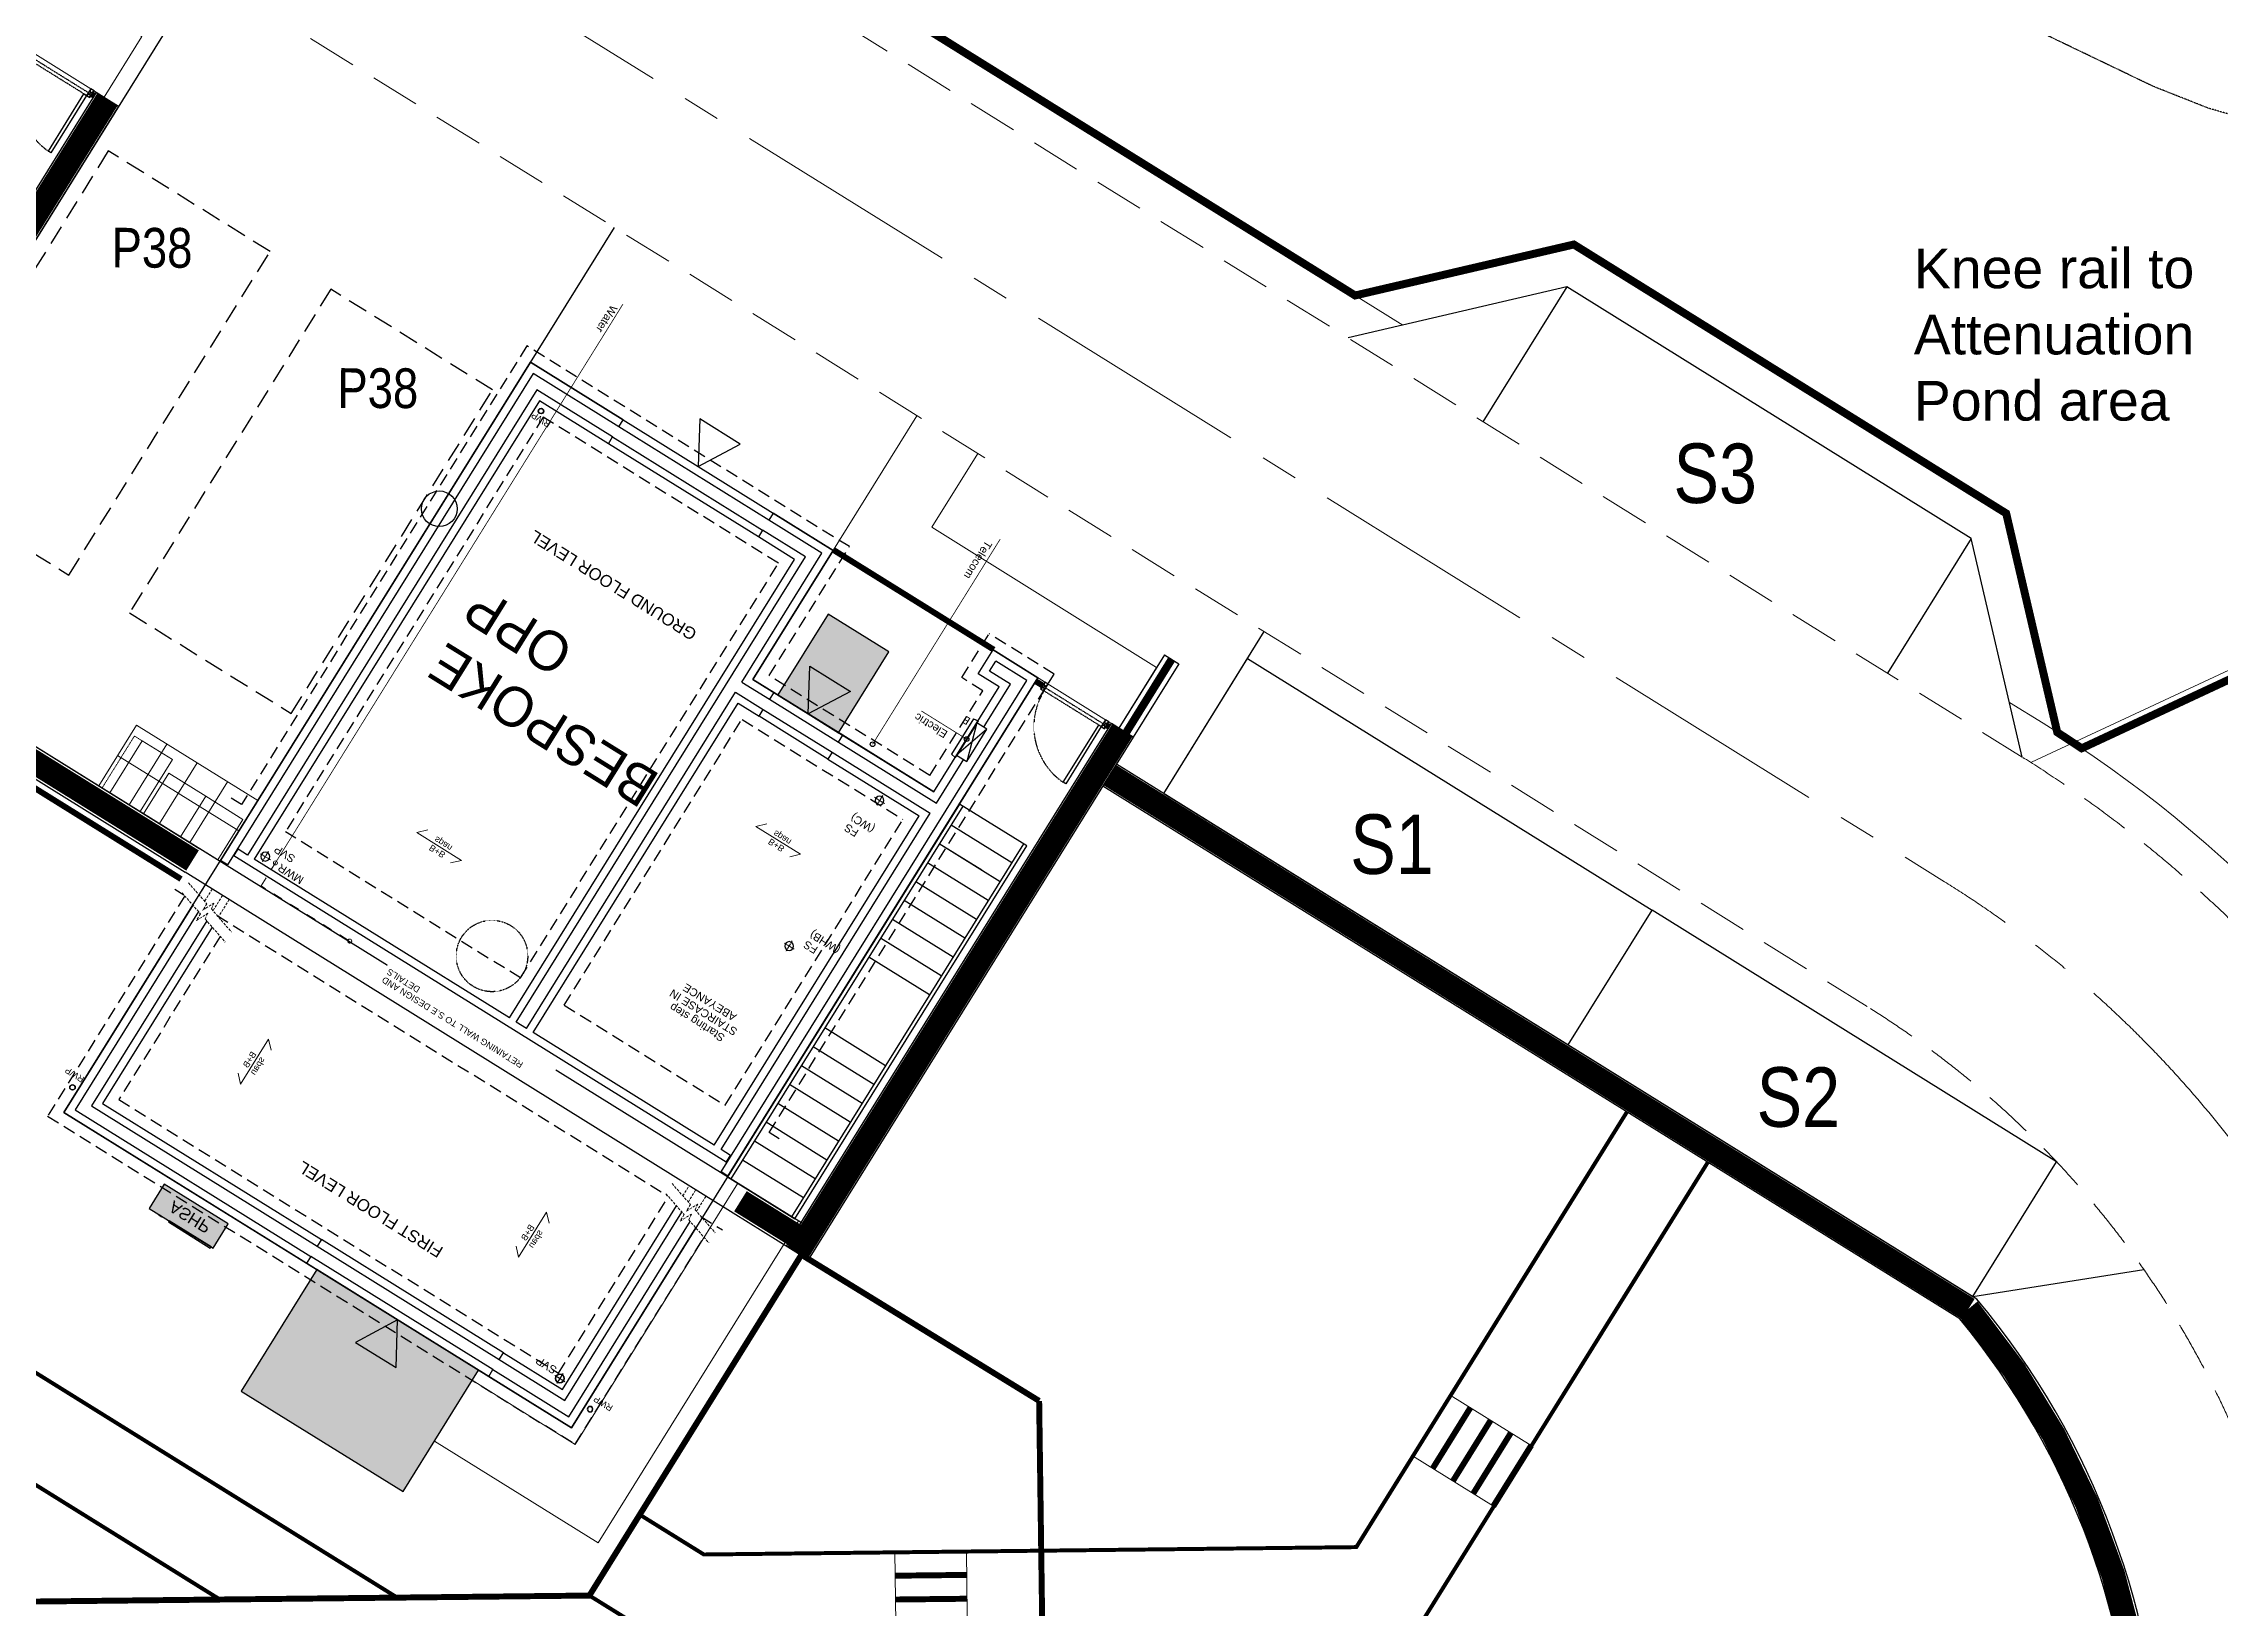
# Model space of a CAD drawing. Extents: x 287880777 to 288144713, y 62793326 to 63089570.
# Drawn here: x 288025997 to 288053418, y 63026159 to 63045871 of the extents above; entities that cross this region are included whole.
import ezdxf

# ---------------------------------------------------------------- set-up
doc = ezdxf.new("R2010")
doc.units = 0
doc.set_wipeout_variables(frame=1)
for name, pattern in [('CENTER', [2, 1.25, -0.25, 0.25, -0.25]), ('Dash', [6.35, 3.175, -3.175]), ('DASHED', [1.4, 0.7, -0.7]), ('DASHED2', [0.375, 0.25, -0.125]), ('HIDDEN', [9.525, 6.35, -3.175]), ('NS - XREF - POND$0$DASHED', [1.4, 0.7, -0.7]), ('XREF - NORTHERN HIGHWAY DESIGN$0$CENTER2', [28.575, 19.05, -3.175, 3.175, -3.175]), ('XREF - NORTHERN HIGHWAY DESIGN$0$DASHED2', [0.375, 0.25, -0.125])]:
    doc.linetypes.add(name, pattern=pattern)
doc.layers.get('0').update_dxf_attribs({"color": 252})
for name, color, linetype in [('EXP - PEN 1', 1, 'Continuous'), ('EXP-KNEE RAIL', 44, 'FENCELINE1'), ('NAR CYCLE STORES', 2, 'DASHED'), ('NAR DETAIL', 2, 'Continuous'), ('NAR EXTERNAL STEPS', 10, 'Continuous'), ('NAR EXTERNAL WALLS', 2, 'Continuous'), ('NAR PARKING', 7, 'DASHED2'), ('NAR PATIO', 3, 'Continuous'), ('NAR PRIVATE DRIVE', 6, 'Continuous'), ('NAR PRIVATE PATH HATCH', 8, 'Continuous'), ('NAR ROLLOVERS', 76, 'DASHED'), ('NAR_SUBS_PLANS', 7, 'Continuous'), ('Wain-Drainage Foul', 6, 'Continuous'), ('Wain-Drainage Foul Text', 2, 'Continuous'), ('Wain-Electrics', 3, 'Continuous'), ('Wain-Foundation acessories', 9, 'Continuous'), ('Wain-Foundation Line', 9, 'Continuous'), ('Wain-RWP', 9, 'Continuous'), ('Wain-Services Run (Electric)', 10, 'Continuous'), ('Wain-Services Run (Telecom)', 190, 'Continuous'), ('Wain-Stair 1', 2, 'Continuous'), ('Wain-Stair numbers', 9, 'Continuous'), ('Wain-Wall (External)', 4, 'Continuous'), ('XREF - NORTHERN HIGHWAY DESIGN$0$EXP - PEN 2', 2, 'Continuous')]:
    doc.layers.add(name, color=color, linetype=linetype)
for name, color, linetype, lineweight in [('EXP - STEPS', 240, 'Continuous', 18), ('NAR BIN STORAGE', 2, 'Continuous', 0), ('NAR CBF', 34, 'FENCELINE2', 0), ('NAR M4(2)', 94, 'Continuous', 30), ('NAR PATHS', 3, 'Continuous', 0), ('Wain-Text', 2, 'Continuous', 25), ('XREF - NORTHERN HIGHWAY DESIGN$0$EXP - HIGHWAY CENTRELINE', 3, 'XREF - NORTHERN HIGHWAY DESIGN$0$CENTER2', 18), ('XREF - NORTHERN HIGHWAY DESIGN$0$EXP - PRIVATE CHANNEL', 3, 'XREF - NORTHERN HIGHWAY DESIGN$0$DASHED2', 9), ('XREF - NORTHERN HIGHWAY DESIGN$0$EXP - PRIVATE FOOTWAY', 3, 'Continuous', 9)]:
    doc.layers.add(name, color=color, linetype=linetype, lineweight=lineweight)
for name, color, linetype, true_color in [('NAR DOOR OPENINGS', 140, 'Continuous', 0x00bfff), ('NAR EV CHARGING POINT', 3, 'Continuous', 0x00ff00), ('NAR HOUSE TYPE NAMES', 1, 'Continuous', 0xff0000), ('NS - XREF - POND$0$EXP_-_EW_-_BANKS_&_CUTTINGS', 251, 'Continuous', 0x656565), ('Wain-Services Run (Water', 145, 'Continuous', 0x3481b8)]:
    doc.layers.add(name, color=color, linetype=linetype, true_color=true_color)
for name, color, linetype, lineweight, true_color in [('NAR Retaining Wall', 222, 'Continuous', 13, 0xcc0099), ('Wain-Mains Water Riser', 152, 'Continuous', 25, 0x2776bb), ('Wain-Mains Water Riser Text', 152, 'Continuous', 25, 0x2776bb)]:
    doc.layers.add(name, color=color, linetype=linetype, lineweight=lineweight, true_color=true_color)
doc.styles.add('DD Arial Narrow', font='ARIALN.TTF', dxfattribs={"height": 100})
doc.styles.get("Standard").update_dxf_attribs({"font": 'arial.ttf'})
doc.styles.add('XREF - ARCHITECT LAYOUT$0$DD Arial Narrow', font='ARIALN.TTF', dxfattribs={"height": 100})
doc.styles.add('XREF - NORTHERN HIGHWAY DESIGN$0$DD Arial Narrow', font='ARIALN.TTF', dxfattribs={"height": 100})
doc.linetypes.add('FENCELINE1', pattern='A,6.35,-2.54,[133,ltypeshp.shx,S=2.54,R=0,X=-2.54,Y=0],-2.54,25.4', length=36.83)
doc.linetypes.add('FENCELINE2', pattern='A,0.25,-0.1,[132,ltypeshp.shx,S=0.1,R=0,X=-0.1,Y=0],-0.1,1', length=1.45)

# ---------------------------------------------------------------- blocks, each defined once
blk = doc.blocks.new('Drainage Pipe')
at = {"linetype": 'CENTER', "lineweight": 13, "ltscale": 20}
for p, q in [((-41756, 78762), (-41756, 78612)), ((-41681, 78687), (-41831, 78687))]:
    blk.add_line(p, q, dxfattribs=at)
blk.add_circle((-41756, 78687), 55)
blk = doc.blocks.new('RWP')
for radius in [35, 31.5]:
    blk.add_circle((35, 35), radius)
blk = doc.blocks.new('Span symbol - Beam & block')
at = {"linetype": 'Continuous', "lineweight": 13}
for p, q in [((-5442, 71890), (-5342, 71790)), ((-5342, 71790), (-6007, 71790)), ((-6007, 71790), (-5906, 71689))]:
    blk.add_line(p, q, dxfattribs=at)
at = {"insert": (-5770, 71896), "char_height": 80, "attachment_point": 1, "line_spacing_factor": 0.9}
blk.add_mtext('B+B\\Pspan', dxfattribs=at)
blk = doc.blocks.new('ASHP')
at = {"transparency": 33554457}
h = blk.add_hatch(color=256, dxfattribs=at)
h.dxf.hatch_style = 1
h.paths.add_polyline_path([(548853, -2506), (548853, -2866), (547903, -2866), (547903, -2506)])
at = {"flags": 128}
blk.add_lwpolyline([(548853, -2506), (548853, -2866), (547903, -2866), (547903, -2506)], close=True, dxfattribs=at)
for points in [[(548098, -2496), (548058, -2496), (548058, -2506), (548098, -2506)], [(548199, -2488), (548821, -2488), (548821, -2506), (548199, -2506)]]:
    blk.add_lwpolyline(points, close=True)
at = {"layer": 'Wain-Electrics', "lineweight": 0, "insert": (548112, -2609), "char_height": 150, "width": 2397.38, "attachment_point": 1, "line_spacing_factor": 0.9}
blk.add_mtext('\\A1;ASHP ', dxfattribs=at)
at = {"layer": 'Wain-Text', "lineweight": 0, "insert": (548112, -2609), "char_height": 150, "width": 2397.38, "attachment_point": 1, "line_spacing_factor": 0.9}
blk.add_mtext('\\A1;ASHP ', dxfattribs=at)
blk = doc.blocks.new('A$Cee92f38c')
at = {"layer": 'NAR M4(2)', "ltscale": 10, "transparency": 33554585}
h = blk.add_hatch(color=256, dxfattribs=at)
h.dxf.hatch_style = 1
h.paths.add_polyline_path([(0, 1.2), (0.9, 1.2), (0.9, 0), (0, 0)])
at = {"layer": 'NAR M4(2)', "ltscale": 0.25}
blk.add_lwpolyline([(0, 1.2), (0, 0), (0.9, 0), (0.9, 1.2)], close=True, dxfattribs=at)
blk = doc.blocks.new('A$C3d9247a0')
at = {"layer": 'NAR DOOR OPENINGS', "transparency": 33554610}
h = blk.add_hatch(color=256, dxfattribs=at)
h.dxf.hatch_style = 1
h.paths.add_polyline_path([(450, 1200), (150, 680), (750, 680)])
at = {"layer": 'NAR DOOR OPENINGS'}
blk.add_lwpolyline([(450, 1200), (150, 680), (750, 680)], close=True, dxfattribs=at)
at = {"layer": 'NAR M4(2)', "ltscale": 10, "transparency": 33554585, "xscale": -1000, "yscale": 1000, "zscale": 1000}
blk.add_blockref('A$Cee92f38c', (900, 0), dxfattribs=at)
blk = doc.blocks.new('A$C324e72f9')
at = {"layer": 'NAR DOOR OPENINGS', "transparency": 33554610}
h = blk.add_hatch(color=256, dxfattribs=at)
h.dxf.hatch_style = 1
h.paths.add_polyline_path([(1200, 0), (900, 520), (1500, 520)])
at = {"layer": 'NAR PRIVATE PATH HATCH', "transparency": 33554597}
h = blk.add_hatch(color=256, dxfattribs=at)
h.dxf.hatch_style = 1
h.paths.add_polyline_path([(2400, 0), (0, 0), (0, 1800), (2400, 1800)])
at = {"layer": 'NAR DOOR OPENINGS'}
blk.add_lwpolyline([(1200, 0), (900, 520), (1500, 520)], close=True, dxfattribs=at)
at = {"layer": 'NAR PATIO'}
blk.add_lwpolyline([(2400, 0), (0, 0), (0, 1800), (2400, 1800)], close=True, dxfattribs=at)
blk = doc.blocks.new('XREF - NORTHERN HIGHWAY DESIGN')
at = {"layer": 'XREF - NORTHERN HIGHWAY DESIGN$0$EXP - HIGHWAY CENTRELINE', "ltscale": 0.15}
blk.add_lwpolyline([(571.811, 331.662), (573.722, 323.424, 0.199199), (578.963, 316.101), (604.937, 299.947, -0.255905), (611.425, 288.44), (611.447, 286.602)], format="xyb", dxfattribs=at)
at = {"layer": 'XREF - NORTHERN HIGHWAY DESIGN$0$EXP - PEN 2'}
for points in [[(600.178, 307.44), (597.424, 306.798)], [(600.178, 307.44), (599.122, 305.742)], [(605.273, 304.272), (600.178, 307.44)], [(605.273, 304.272), (604.217, 302.573)], [(605.915, 301.517), (605.273, 304.272)], [(595.101, 301.06), (596.368, 303.098)], [(596.157, 302.758), (601.252, 299.589)], [(595.101, 301.06), (600.196, 297.891)], [(600.196, 297.891), (601.252, 299.589)], [(606.347, 296.421), (601.252, 299.589)], [(600.196, 297.891), (605.291, 294.722)], [(605.291, 294.722), (606.347, 296.421)], [(605.291, 294.722), (607.448, 295.062)]]:
    blk.add_lwpolyline(points, dxfattribs=at)
at = {"layer": 'XREF - NORTHERN HIGHWAY DESIGN$0$EXP - PEN 2', "linetype": 'XREF - NORTHERN HIGHWAY DESIGN$0$DASHED2', "ltscale": 1000}
blk.add_lwpolyline([(595.101, 301.06), (596.157, 302.758)], dxfattribs=at)
at = {"layer": 'XREF - NORTHERN HIGHWAY DESIGN$0$EXP - PRIVATE CHANNEL', "ltscale": 2.5}
for points in [[(580.249, 331.306, 0.429517), (575.752, 323.019, 0.176876), (579.94, 317.672), (605.914, 301.518, -0.255905), (613.274, 288.463), (613.297, 286.625)], [(561.221, 326.325), (564.544, 326.993, -0.385198), (572.038, 322.532, 0.189889), (577.986, 314.53), (603.96, 298.376, -0.255905), (609.575, 288.417), (609.597, 286.58)]]:
    blk.add_lwpolyline(points, format="xyb", dxfattribs=at)
at = {"layer": 'XREF - NORTHERN HIGHWAY DESIGN$0$EXP - PRIVATE FOOTWAY'}
for points in [[(598.112, 306.959), (580.204, 318.096, -0.176876), (576.228, 323.174, -0.428976), (580.37, 330.821), (580.855, 330.942), (579.577, 336.085)], [(613.797, 286.631), (613.774, 288.469, 0.255905), (606.178, 301.943), (605.755, 302.206)]]:
    blk.add_lwpolyline(points, format="xyb", dxfattribs=at)
at = {"layer": 'XREF - NORTHERN HIGHWAY DESIGN$0$EXP - PEN 2', "char_height": 0.75, "attachment_point": 3, "rotation": 359.7932, "style": 'XREF - NORTHERN HIGHWAY DESIGN$0$DD Arial Narrow'}
for s, insert in [('S3', (602.575, 305.465)), ('S1', (598.503, 300.793)), ('S2', (603.622, 297.608))]:
    blk.add_mtext_dynamic_manual_height_columns(s, width=1.06624, gutter_width=0.5, heights=[0], dxfattribs=dict(at, insert=insert))

msp = doc.modelspace()

# ---------------------------------------------------------------- linework, layer by layer
at = {"layer": 'EXP - STEPS'}
for p, q in [((288044735, 63028212), (288043716, 63028846)), ((288044259, 63027448), (288043240, 63028082)), ((288036735, 63025672), (288036722, 63026872)), ((288037635, 63025682), (288037622, 63026882))]:
    msp.add_line(p, q, dxfattribs=at)
msp.add_lwpolyline([(288051039, 63036818), (288063703, 63042722)], dxfattribs=at)
at = {"layer": 'EXP - STEPS', "const_width": 75}
for points in [[(288037967, 63038236), (288035940, 63039497)], [(288043495, 63027923), (288043970, 63028688)], [(288043750, 63027765), (288044225, 63028529)], [(288044005, 63027606), (288044480, 63028371)], [(288044259, 63027448), (288044735, 63028212)], [(288036725, 63026572), (288037625, 63026582)], [(288036729, 63026272), (288037628, 63026282)]]:
    msp.add_lwpolyline(points, dxfattribs=at)
at = {"layer": 'NAR BIN STORAGE', "linetype": 'Dash', "ltscale": 0.025}
msp.add_lwpolyline([(288027239, 63037088), (288027142, 63037149), (288026735, 63036495), (288026833, 63036435)], dxfattribs=at)
at = {"layer": 'NAR BIN STORAGE'}
for points in [[(288026833, 63036435), (288027239, 63037088), (288027621, 63036851), (288027215, 63036197)], [(288027257, 63036170), (288027574, 63036680), (288028041, 63036390), (288027724, 63035880)], [(288027724, 63035880), (288028041, 63036390), (288028508, 63036099), (288028191, 63035590)]]:
    msp.add_lwpolyline(points, close=True, dxfattribs=at)
at = {"layer": 'NAR CBF', "ltscale": 1200, "transparency": 33554687, "const_width": 75}
for points in [[(288026639, 63045212), (288026607, 63045232)], [(288016762, 63028507), (288022880, 63038363), (288027729, 63035347)], [(288038583, 63037784), (288038495, 63037838)], [(288039421, 63037263), (288039389, 63037283)], [(288035539, 63030608), (288033507, 63027341)], [(288038538, 63028774), (288038611, 63023452)]]:
    msp.add_lwpolyline(points, dxfattribs=at)
at = {"layer": 'NAR CBF', "linetype": 'DASHED', "ltscale": 500, "transparency": 33554687, "const_width": 75}
for points in [[(288038538, 63028774), (288035543, 63030615), (288035539, 63030608)], [(288033507, 63027341), (288032873, 63026322), (288028220, 63026272)], [(288028220, 63026272), (288022977, 63026215)]]:
    msp.add_lwpolyline(points, dxfattribs=at)
at = {"layer": 'NAR DETAIL', "linetype": 'DASHED', "ltscale": 0.005, "flags": 128}
for points in [[(288026539, 63045217), (288025817, 63045666), (288025840, 63045703), (288026562, 63045254)], [(288039321, 63037267), (288038599, 63037716), (288038622, 63037754), (288039344, 63037305)]]:
    msp.add_lwpolyline(points, close=True, dxfattribs=at)
at = {"layer": 'NAR DETAIL', "flags": 128}
for points in [[(288026539, 63045217), (288026090, 63044495), (288026058, 63044515), (288026506, 63045237)], [(288026592, 63045302), (288026539, 63045217), (288026581, 63045190), (288026634, 63045275)], [(288038610, 63037828), (288038557, 63037743), (288038599, 63037716), (288038652, 63037801)], [(288039321, 63037267), (288038872, 63036546), (288038840, 63036566), (288039289, 63037287)], [(288039374, 63037352), (288039321, 63037267), (288039363, 63037241), (288039416, 63037326)]]:
    msp.add_lwpolyline(points, close=True, dxfattribs=at)
for points in [[(288026539, 63045217), (288026634, 63045275)], [(288026581, 63045190), (288026592, 63045302)], [(288038557, 63037743), (288038652, 63037801)], [(288038599, 63037716), (288038610, 63037828)], [(288039321, 63037267), (288039416, 63037326)], [(288039363, 63037241), (288039374, 63037352)]]:
    msp.add_lwpolyline(points, dxfattribs=at)
at = {"layer": 'NAR DETAIL', "linetype": 'DASHED', "ltscale": 0.2}
for centre in [(288026539, 63045217), (288039321, 63037267)]:
    msp.add_arc(centre, 850, 148.1223, 235.7024, dxfattribs=at)
at = {"layer": 'NAR DOOR OPENINGS'}
msp.add_lwpolyline([(288034243, 63040543), (288034772, 63040826), (288034263, 63041143)], close=True, dxfattribs=at)
at = {"layer": 'NAR EV CHARGING POINT'}
msp.add_circle((288030982, 63040011), 225, dxfattribs=at)
at = {"layer": 'NAR EXTERNAL STEPS'}
for points in [[(288037534, 63036292), (288034613, 63031596), (288035462, 63031068), (288038383, 63035764)], [(288037576, 63036265), (288034656, 63031569)], [(288038383, 63035764), (288037534, 63036292)], [(288038192, 63035552), (288037428, 63036028)], [(288038340, 63035790), (288035420, 63031094)], [(288037814, 63035458), (288037280, 63035790)], [(288038045, 63035314), (288037280, 63035790)], [(288037749, 63034839), (288036985, 63035314)], [(288037897, 63035077), (288037132, 63035552)], [(288037601, 63034601), (288036837, 63035076)], [(288037453, 63034363), (288036689, 63034839)], [(288037305, 63034126), (288036541, 63034601)], [(288037157, 63033888), (288036393, 63034363)], [(288036603, 63032996), (288035839, 63033471)], [(288036455, 63032758), (288035691, 63033234)], [(288036307, 63032521), (288035543, 63032996)], [(288036159, 63032283), (288035395, 63032758)], [(288035863, 63031807), (288035099, 63032283)], [(288036011, 63032045), (288035247, 63032520)], [(288035716, 63031570), (288034951, 63032045)], [(288035568, 63031332), (288034803, 63031807)]]:
    msp.add_lwpolyline(points, dxfattribs=at)
at = {"layer": 'NAR EXTERNAL WALLS'}
for points in [[(288022757, 63038969), (288026666, 63045255), (288026942, 63045084), (288023033, 63038798)], [(288022086, 63039387), (288027966, 63035729)], [(288021901, 63039089), (288027781, 63035432)], [(288040116, 63038172), (288039541, 63037248)], [(288040299, 63038058), (288039724, 63037134)], [(288040116, 63038172), (288040299, 63038058)], [(288039724, 63037134), (288039448, 63037306)], [(288035632, 63030962), (288034868, 63031437)], [(288035630, 63030552), (288034683, 63031140)]]:
    msp.add_lwpolyline(points, dxfattribs=at)
for points in [[(288050402, 63022120), (288052701, 63022148), (288052681, 63023759, 0.172842), (288050350, 63030055), (288039513, 63036795)], [(288050398, 63022445), (288052372, 63022469), (288052356, 63023755, 0.171469), (288050134, 63029807), (288039341, 63036519)]]:
    msp.add_lwpolyline(points, format="xyb", dxfattribs=at)
at = {"layer": 'NAR PARKING', "ltscale": 1000}
for points in [[(288026316, 63039176), (288028851, 63043252), (288026813, 63044519), (288024278, 63040443)], [(288029118, 63037433), (288031653, 63041509), (288029615, 63042776), (288027080, 63038700)]]:
    msp.add_lwpolyline(points, close=True, dxfattribs=at)
at = {"layer": 'NAR PATHS'}
for points in [[(288024981, 63048658), (288024403, 63047728), (288027234, 63045960), (288026759, 63045197), (288025176, 63046182), (288024988, 63045881), (288025251, 63045717), (288024429, 63044395), (288022151, 63045811), (288024217, 63049134)], [(288027550, 63037048), (288027075, 63036284)], [(288026930, 63036904), (288028459, 63035953)], [(288027932, 63036811), (288027457, 63036046)], [(288028314, 63036573), (288027839, 63035809)]]:
    msp.add_lwpolyline(points, dxfattribs=at)
msp.add_lwpolyline([(288026692, 63036522), (288027168, 63037286), (288028696, 63036335), (288028221, 63035571)], close=True, dxfattribs=at)
at = {"layer": 'NAR Retaining Wall', "linetype": 'Continuous', "ltscale": 250, "const_width": 300}
msp.add_lwpolyline([(288022895, 63038884), (288026804, 63045170)], dxfattribs=at)
at = {"layer": 'NAR Retaining Wall', "linetype": 'DASHED', "ltscale": 250}
for points, const_width in [([(288021993, 63039238), (288027874, 63035581)], 300), ([(288040207, 63038115), (288039633, 63037191)], 100), ([(288035540, 63030813), (288034775, 63031289)], 300)]:
    msp.add_lwpolyline(points, dxfattribs=dict(at, const_width=const_width))
at = {"layer": 'NAR Retaining Wall', "linetype": 'DASHED', "ltscale": 250, "const_width": 300}
msp.add_lwpolyline([(288050400, 63022283), (288052536, 63022309), (288052519, 63023757, 0.172164), (288050242, 63029931), (288039427, 63036657)], format="xyb", dxfattribs=at)
at = {"layer": 'NAR ROLLOVERS', "ltscale": 500, "const_width": 50}
for points in [[(287996331, 63054682), (287999153, 63055243), (288001620, 63042815), (288028220, 63026272)], [(288045942, 63032414), (288042533, 63026932), (288034315, 63026839), (288033507, 63027341)], [(288046961, 63031780), (288043204, 63025740), (288033979, 63025635), (288032873, 63026322)]]:
    msp.add_lwpolyline(points, dxfattribs=at)
at = {"layer": 'NS - XREF - POND$0$EXP_-_EW_-_BANKS_&_CUTTINGS', "linetype": 'NS - XREF - POND$0$DASHED', "flags": 128}
msp.add_lwpolyline([(288042565, 63079518), (288042565, 63079518), (288043564, 63079491), (288044564, 63079463), (288045564, 63079284), (288046563, 63078946), (288047562, 63078608), (288048298, 63078360), (288048738, 63078211), (288049172, 63078064), (288049599, 63077920), (288050021, 63077777), (288050438, 63077636), (288050851, 63077497), (288051261, 63077358), (288051667, 63077221), (288052071, 63077084), (288052473, 63076949), (288052873, 63076813), (288053273, 63076678), (288053672, 63076543), (288054071, 63076409), (288054471, 63076273), (288054871, 63076138), (288055274, 63076002), (288055678, 63075865), (288056085, 63075728), (288056496, 63075589), (288056910, 63075449), (288057328, 63075308), (288057752, 63075165), (288058181, 63075020), (288058616, 63074872), (288059058, 63074723), (288059508, 63074571), (288059966, 63074416), (288060434, 63074258), (288060912, 63074097), (288061333, 63073863), (288061596, 63073469), (288061666, 63073370), (288061840, 63073063), (288062062, 63072644), (288062270, 63072221), (288062466, 63071795), (288062568, 63071560), (288062970, 63070610), (288063373, 63069660), (288063775, 63068710), (288064178, 63067760), (288064581, 63066810), (288064607, 63066749), (288065007, 63065879), (288065168, 63065529), (288065243, 63065357), (288065341, 63065066), (288065482, 63064592), (288065605, 63064119), (288065711, 63063647), (288065801, 63063177), (288065851, 63062855), (288065889, 63062716), (288065993, 63062272), (288066083, 63061827), (288066157, 63061383), (288066217, 63060940), (288066262, 63060498), (288066292, 63060058), (288066309, 63059621), (288066311, 63059186), (288066300, 63058754), (288066276, 63058325), (288066238, 63057901), (288066188, 63057481), (288066125, 63057065), (288066050, 63056654), (288065980, 63056329), (288065954, 63056249), (288065813, 63055852), (288065662, 63055464), (288065501, 63055084), (288065462, 63054999), (288065416, 63054896), (288065414, 63054885), (288065218, 63054218), (288065056, 63053774), (288065005, 63053577), (288064799, 63052956), (288064555, 63052358), (288064274, 63051785), (288064082, 63051185), (288063909, 63050567), (288063686, 63049956), (288063412, 63049358), (288063089, 63048778), (288062715, 63048221), (288062294, 63047691), (288061826, 63047195), (288061315, 63046735), (288060763, 63046318), (288060173, 63045948), (288059551, 63045629), (288059195, 63045484), (288058908, 63045338), (288058246, 63045073), (288057557, 63044870), (288056849, 63044731), (288056128, 63044658), (288055402, 63044655), (288054677, 63044721), (288053961, 63044855), (288053262, 63045058), (288052587, 63045325), (288052426, 63045401), (288051523, 63045835), (288050620, 63046269), (288049717, 63046703), (288048814, 63047138), (288048550, 63047265), (288047868, 63047465), (288046904, 63047748), (288046165, 63047965), (288045950, 63048058), (288045031, 63048453), (288044112, 63048848), (288043193, 63049243), (288042274, 63049638), (288041356, 63050033), (288040959, 63050204), (288040420, 63050387), (288039472, 63050710), (288038524, 63051033), (288037576, 63051356), (288036627, 63051678), (288036390, 63051759), (288035676, 63051994), (288034724, 63052307), (288033772, 63052620), (288033371, 63052752), (288032877, 63052933), (288032396, 63053147), (288031929, 63053392), (288031480, 63053668), (288031051, 63053974), (288030643, 63054307), (288030259, 63054665), (288029900, 63055048), (288029567, 63055452), (288029263, 63055875), (288028987, 63056316), (288028741, 63056771), (288028525, 63057238), (288028339, 63057715), (288028184, 63058199), (288028059, 63058689), (288027989, 63059049), (288027968, 63059183), (288027920, 63059682), (288027900, 63060177), (288027907, 63060667), (288027941, 63061151), (288027999, 63061626), (288027986, 63062078), (288027834, 63062516), (288027696, 63062964), (288027573, 63063424), (288027466, 63063894), (288027375, 63064375), (288027364, 63064449), (288027305, 63064866), (288027255, 63065366), (288027224, 63065876), (288027216, 63066109), (288027191, 63067151), (288027190, 63067193), (288027135, 63068201), (288027133, 63068230), (288027119, 63069167), (288027179, 63070133), (288027320, 63071125), (288027551, 63072134), (288027930, 63073107), (288028089, 63073432), (288028402, 63074071), (288028971, 63075014), (288029226, 63075362), (288029440, 63075795), (288029605, 63075975), (288030439, 63076735), (288031355, 63077423), (288032329, 63078070), (288033296, 63078938), (288033994, 63079469), (288034414, 63079545), (288035643, 63079662), (288036828, 63079677), (288037828, 63079650), (288038828, 63079622), (288039828, 63079594), (288040828, 63079566), (288041828, 63079539), (288042565, 63079518)], dxfattribs=at)
at = {"layer": 'Wain-Foundation Line', "linetype": 'HIDDEN', "ltscale": 25}
for p, q in [((288032083, 63042062), (288028491, 63036286)), ((288036148, 63039534), (288032083, 63042062)), ((288032291, 63041167), (288029043, 63035943)), ((288035253, 63039325), (288032291, 63041167)), ((288035138, 63037910), (288036148, 63039534)), ((288032004, 63034101), (288035253, 63039325)), ((288037565, 63037884), (288037910, 63038438)), ((288038727, 63037930), (288037910, 63038438)), ((288035136, 63032154), (288038727, 63037930)), ((288037163, 63036650), (288035138, 63037910)), ((288037829, 63037720), (288037565, 63037884)), ((288037163, 63036650), (288037829, 63037720)), ((288034795, 63037358), (288036822, 63036097)), ((288028491, 63036286), (288028362, 63036366)), ((288034584, 63032497), (288036822, 63036097)), ((288027775, 63035136), (288026049, 63032360)), ((288027649, 63035220), (288027765, 63035148)), ((288028022, 63034988), (288028039, 63034978)), ((288028223, 63034625), (288026944, 63032569)), ((288026944, 63032569), (288032485, 63029123)), ((288026049, 63032360), (288032694, 63028228)), ((288035264, 63032074), (288035136, 63032154)), ((288032485, 63029123), (288033868, 63031347)), ((288034277, 63031098), (288034551, 63030928)), ((288032694, 63028228), (288034316, 63030836))]:
    msp.add_line(p, q, dxfattribs=at)
at = {"layer": 'Wain-Mains Water Riser', "lineweight": 0}
msp.add_circle((288028917, 63035550), 25, dxfattribs=at)
at = {"layer": 'Wain-Mains Water Riser Text', "linetype": 'DASHED', "lineweight": 0, "ltscale": 175}
msp.add_lwpolyline([(288029833, 63034579), (288028737, 63035260), (288028917, 63035550)], dxfattribs=at)
at = {"layer": 'Wain-Mains Water Riser Text', "lineweight": 0}
msp.add_circle((288029854, 63034566), 25, dxfattribs=at)
at = {"layer": 'Wain-Mains Water Riser Text', "linetype": 'DASHED', "lineweight": 0, "ltscale": 175}
msp.add_circle((288029854, 63034566), 25, dxfattribs=at)
at = {"layer": 'Wain-Services Run (Electric)', "const_width": 10}
msp.add_lwpolyline([(288037624, 63037110), (288037055, 63037464)], dxfattribs=at)
at = {"layer": 'Wain-Services Run (Telecom)', "const_width": 10}
msp.add_lwpolyline([(288036440, 63037045), (288038048, 63039630)], dxfattribs=at)
at = {"layer": 'Wain-Services Run (Telecom)'}
msp.add_circle((288036440, 63037045), 29, dxfattribs=at)
at = {"layer": 'Wain-Services Run (Water', "const_width": 10}
msp.add_lwpolyline([(288028917, 63035550), (288033294, 63042587)], dxfattribs=at)
at = {"layer": 'Wain-Stair 1', "linetype": 'HIDDEN', "lineweight": 9, "ltscale": 5}
for p, q in [((288028036, 63035274), (288027957, 63035146)), ((288028123, 63035220), (288028027, 63035066)), ((288028251, 63035140), (288028131, 63034948)), ((288028335, 63035088), (288028200, 63034870)), ((288034050, 63031357), (288034129, 63031485)), ((288034119, 63031279), (288034214, 63031432)), ((288034222, 63031161), (288034341, 63031353)), ((288034293, 63031080), (288034428, 63031299))]:
    msp.add_line(p, q, dxfattribs=at)
for points in [[(288027822, 63035300), (288028053, 63035037), (288028001, 63034954), (288028144, 63035044), (288028111, 63034971), (288028364, 63034681)], [(288027743, 63035173), (288027974, 63034909), (288027922, 63034827), (288028065, 63034916), (288028032, 63034844), (288028285, 63034554)], [(288033915, 63031511), (288034146, 63031248), (288034094, 63031165), (288034237, 63031254), (288034204, 63031182), (288034457, 63030892)], [(288033836, 63031384), (288034067, 63031120), (288034015, 63031038), (288034158, 63031127), (288034125, 63031054), (288034378, 63030765)]]:
    msp.add_lwpolyline(points, dxfattribs=at)
at = {"layer": 'Wain-Wall (External)'}
for p, q in [((288032130, 63041857), (288028226, 63035580)), ((288032163, 63041716), (288028313, 63035525)), ((288033299, 63041130), (288032130, 63041857)), ((288033245, 63041043), (288032163, 63041716)), ((288032211, 63041509), (288028567, 63035650)), ((288032243, 63041372), (288028652, 63035597)), ((288033165, 63040916), (288032211, 63041509)), ((288033113, 63040831), (288032243, 63041372)), ((288035943, 63039486), (288035187, 63039956)), ((288035595, 63039405), (288035054, 63039741)), ((288035802, 63039453), (288035133, 63039869)), ((288034792, 63037829), (288035802, 63039453)), ((288034933, 63037862), (288035943, 63039486)), ((288035458, 63039373), (288035001, 63039657)), ((288031866, 63033598), (288035458, 63039373)), ((288031951, 63033545), (288035595, 63039405)), ((288037770, 63037931), (288037958, 63038233)), ((288037911, 63037964), (288037991, 63038092)), ((288038522, 63037882), (288037958, 63038233)), ((288038381, 63037849), (288037991, 63038092)), ((288034531, 63031658), (288038381, 63037849)), ((288034618, 63031604), (288038522, 63037882)), ((288034792, 63037829), (288035142, 63037611)), ((288035196, 63037698), (288034933, 63037862)), ((288037211, 63036445), (288038034, 63037768)), ((288037244, 63036304), (288038175, 63037801)), ((288038034, 63037768), (288037770, 63037931)), ((288038175, 63037801), (288037911, 63037964)), ((288032079, 63033466), (288034713, 63037702)), ((288032164, 63033413), (288034745, 63037564)), ((288034713, 63037702), (288035063, 63037484)), ((288034745, 63037564), (288035010, 63037399)), ((288035931, 63036944), (288037165, 63036177)), ((288036010, 63037071), (288037244, 63036304)), ((288037211, 63036445), (288036065, 63037158)), ((288035878, 63036859), (288037027, 63036145)), ((288034446, 63031994), (288037027, 63036145)), ((288034531, 63031941), (288037165, 63036177)), ((288034868, 63031437), (288027966, 63035729)), ((288028313, 63035525), (288028226, 63035580)), ((288028396, 63035639), (288028449, 63035724)), ((288034597, 63031783), (288028396, 63035639)), ((288028567, 63035650), (288028449, 63035724)), ((288031866, 63033598), (288028652, 63035597)), ((288034683, 63031140), (288027781, 63035432)), ((288027878, 63035019), (288026254, 63032408)), ((288027948, 63034938), (288026395, 63032441)), ((288028052, 63034821), (288026602, 63032489)), ((288028121, 63034742), (288026739, 63032521)), ((288032079, 63033466), (288031951, 63033545)), ((288034446, 63031994), (288032164, 63033413)), ((288026254, 63032408), (288029311, 63030507)), ((288026395, 63032441), (288029365, 63030594)), ((288026602, 63032489), (288029444, 63030721)), ((288026739, 63032521), (288029497, 63030806)), ((288034650, 63031867), (288034531, 63031941)), ((288034597, 63031783), (288034650, 63031867)), ((288034618, 63031604), (288034531, 63031658)), ((288032533, 63028918), (288033971, 63031230)), ((288032565, 63028780), (288034039, 63031151)), ((288032613, 63028574), (288034143, 63031034)), ((288032646, 63028433), (288034213, 63030953)), ((288031737, 63029295), (288032565, 63028780)), ((288031790, 63029380), (288032533, 63028918)), ((288031604, 63029081), (288032646, 63028433)), ((288031658, 63029168), (288032613, 63028574))]:
    msp.add_line(p, q, dxfattribs=at)
for points in [[(288033299, 63041130), (288035187, 63039956), (288035133, 63039869), (288033245, 63041043)], [(288033165, 63040916), (288035054, 63039741), (288035001, 63039657), (288033113, 63040831)], [(288035142, 63037611), (288036010, 63037071), (288036065, 63037158), (288035196, 63037698)], [(288035063, 63037484), (288035931, 63036944), (288035878, 63036859), (288035010, 63037399)], [(288029444, 63030721), (288031737, 63029295), (288031790, 63029380), (288029497, 63030806)], [(288029311, 63030507), (288031604, 63029081), (288031658, 63029168), (288029365, 63030594)]]:
    msp.add_lwpolyline(points, close=True, dxfattribs=at)

# ---------------------------------------------------------------- block references
at = {"layer": 'NAR DETAIL', "xscale": -1, "rotation": 148.122286447873}
msp.add_blockref('ASHP', (287560737, 63318423), dxfattribs=at)
at = {"layer": 'NAR M4(2)', "xscale": -1, "rotation": 148.122286447873}
msp.add_blockref('A$C3d9247a0', (288035882, 63038685), dxfattribs=at)
at = {"layer": 'Wain-Drainage Foul', "lineweight": 0, "xscale": -1}
for p, rotation in [((287959515, 62991570), 328.1222864478731), ((287984023, 63112643), 238.1222864478731), ((287990621, 63111517), 238.1222864478731), ((287987734, 63106069), 238.1222864478731)]:
    msp.add_blockref('Drainage Pipe', p, dxfattribs=dict(at, rotation=rotation))
at = {"layer": 'Wain-Drainage Foul', "lineweight": 0, "rotation": 58.12228644787304}
msp.add_blockref('Drainage Pipe', (288121372, 63022959), dxfattribs=at)
at = {"layer": 'Wain-Foundation acessories', "xscale": -1}
for p, rotation in [((288073712, 63093724), 148.122286447873), ((288077983, 63093801), 148.122286447873), ((288086620, 62990316), 58.12228644787306), ((288090123, 62988137), 58.12228644787306)]:
    msp.add_blockref('Span symbol - Beam & block', p, dxfattribs=dict(at, rotation=rotation))
at = {"layer": 'Wain-RWP'}
for p, rotation in [((288032252, 63041290), 238.1222864478731), ((288026373, 63032675), 58.12228644787304)]:
    msp.add_blockref('RWP', p, dxfattribs=dict(at, rotation=rotation))
at = {"layer": 'Wain-RWP', "xscale": -1, "rotation": 238.1222864478731}
msp.add_blockref('RWP', (288032833, 63028658), dxfattribs=at)

# ---------------------------------------------------------------- texts
at = {"layer": 'EXP-KNEE RAIL', "ltscale": 25, "insert": (288049555, 63043289), "char_height": 500, "attachment_point": 1}
msp.add_mtext_dynamic_manual_height_columns('Knee rail to Attenuation Pond area', width=3704.97, gutter_width=1, heights=[0], dxfattribs=at)
at = {"layer": 'NAR HOUSE TYPE NAMES', "insert": (288030803, 63037916, 0), "char_height": 500, "attachment_point": 3, "rotation": 148.1223, "style": 'DD Arial Narrow'}
msp.add_mtext_dynamic_manual_height_columns('{\\fGill Sans MT|b0|i0|c0|p34;BESPOKE \\POPP}', width=2588.93, gutter_width=12.5, heights=[0], dxfattribs=at)
at = {"layer": 'NAR PARKING', "char_height": 500, "attachment_point": 3, "rotation": 359.7932, "style": 'XREF - ARCHITECT LAYOUT$0$DD Arial Narrow'}
for insert in [(288027874, 63043547), (288030718, 63041779)]:
    msp.add_mtext_dynamic_manual_height_columns('P38', width=1066.24, gutter_width=500, heights=[0], dxfattribs=dict(at, insert=insert))
at = {"layer": 'Wain-Drainage Foul Text', "char_height": 100, "attachment_point": 3, "rotation": 148.1223, "line_spacing_factor": 0.9}
for s, insert in [('\\A1;FS\\P(WC)', (288036070, 63035966)), ('\\A1;{\\fArial|b0|i0|c0|p34;SVP}', (288028888, 63035693)), ('\\A1;FS\\P(WHB)', (288035556, 63034493)), ('\\A1;{\\fArial|b0|i0|c0|p34;SVP}', (288032184, 63029253))]:
    msp.add_mtext(s, dxfattribs=dict(at, insert=insert))
at = {"layer": 'Wain-Mains Water Riser Text', "lineweight": 0, "insert": (288029089, 63035365, 0), "char_height": 100, "attachment_point": 1, "rotation": 148.1223, "line_spacing_factor": 0.9}
msp.add_mtext('\\pi-168.48568;MWR', dxfattribs=at)
at = {"layer": 'Wain-RWP', "char_height": 80, "attachment_point": 9, "rotation": 148.1223, "line_spacing_factor": 0.9}
for insert in [(288032173, 63041234, 0), (288026298, 63032985), (288032956, 63028844)]:
    msp.add_mtext('RWP', dxfattribs=dict(at, insert=insert))
at = {"layer": 'Wain-Services Run (Electric)'}
msp.add_text('Electric ', height=100, rotation=148.1223, dxfattribs=at).set_placement((288037395, 63037201, 0))
at = {"layer": 'Wain-Services Run (Telecom)'}
msp.add_text('Telecom', height=100, rotation=238.1223, dxfattribs=at).set_placement((288037867, 63039621, 0))
at = {"layer": 'Wain-Services Run (Water'}
msp.add_text('Water', height=100, rotation=238.1223, dxfattribs=at).set_placement((288033146, 63042587, 0))
at = {"layer": 'Wain-Stair numbers', "insert": (288034203, 63033497), "char_height": 100, "width": 1584.27, "attachment_point": 2, "rotation": 148.1223, "line_spacing_factor": 0.9}
msp.add_mtext('Starting step \\PSTAIRCASE IN ABEYANCE', dxfattribs=at)
at = {"layer": 'Wain-Wall (External)', "insert": (288037695, 63037240), "char_height": 100, "width": 133.81, "attachment_point": 1, "rotation": 148.1223, "line_spacing_factor": 0.9}
msp.add_mtext('\\A1;\\pi78.42052,t378.42052;{\\fCalibri|b0|i0|c0|p34;E}', dxfattribs=at)

# ---------------------------------------------------------------- next in the draw order: texts
at = {"layer": 'Wain-Wall (External)', "char_height": 150, "width": 2743.79, "attachment_point": 3, "rotation": 148.1223, "line_spacing_factor": 0.9, "bg_fill": 2}
for s, insert in [('GROUND FLOOR LEVEL', (288032105, 63039623)), ('FIRST FLOOR LEVEL', (288029185, 63031675))]:
    msp.add_mtext(s, dxfattribs=dict(at, insert=insert))
at = {"layer": 'Wain-Wall (External)', "insert": (288030248, 63034054), "char_height": 80, "width": 2415.88, "attachment_point": 3, "rotation": 148.1223, "line_spacing_factor": 0.9, "bg_fill": 3, "box_fill_scale": 1.5, "bg_fill_color": 256, "bg_fill_transparency": 0}
msp.add_mtext('RETAINING WALL TO S.E DESIGN AND DETAILS', dxfattribs=at)

# ---------------------------------------------------------------- next in the draw order: wipeouts: each hides what was drawn before it
msp.add_wipeout([(288037751, 63037313), (288037498, 63036906), (288037625, 63036827), (288037878, 63037234)]).dxf.layer = 'Wain-Wall (External)'

# ---------------------------------------------------------------- next in the draw order: linework, layer by layer
at = {"layer": 'Defpoints'}
msp.add_lwpolyline([(288032646, 63028433), (288026254, 63032408), (288032130, 63041857), (288035943, 63039486), (288034933, 63037862), (288037211, 63036445), (288038034, 63037768), (288037770, 63037931), (288037958, 63038233), (288038522, 63037882)], close=True, dxfattribs=at)
at = {"layer": 'EXP-KNEE RAIL', "ltscale": 25, "flags": 128}
msp.add_lwpolyline([(288063739, 63042622, 100, 100, 0), (288051670, 63036994, 100, 100, 0), (288051362, 63037196, 100, 100, 0), (288050719, 63039953, 100, 100, 0), (288045273, 63043340, 100, 100, 0), (288042518, 63042698, 100, 100, 0), (288025210, 63053462, 100, 100, -0.176876), (288021234, 63058540, 100, 100, -0.331346), (288023528, 63065329, 0, 0, 0)], format="xyseb", dxfattribs=at)
at = {"layer": 'NAR CYCLE STORES'}
msp.add_circle((288031646, 63034378), 450, dxfattribs=at)
at = {"layer": 'NAR EXTERNAL WALLS'}
msp.add_lwpolyline([(288039724, 63037134), (288035630, 63030552), (288035354, 63030722), (288039448, 63037306)], dxfattribs=at)
at = {"layer": 'NAR PATHS'}
for points in [[(288037764, 63040709), (288037185, 63039778), (288040016, 63038011), (288039541, 63037248), (288037958, 63038233), (288037770, 63037931), (288038034, 63037768), (288037211, 63036445), (288034933, 63037862), (288036999, 63041184)], [(288031397, 63029033), (288032694, 63028226), (288034741, 63031517)], [(288030922, 63028268), (288032983, 63026986), (288035505, 63031041)]]:
    msp.add_lwpolyline(points, dxfattribs=at)
at = {"layer": 'NAR PRIVATE DRIVE'}
msp.add_lwpolyline([(288027998, 63046782), (288023033, 63038798), (288028221, 63035571), (288033187, 63043555)], dxfattribs=at)
at = {"layer": 'NAR Retaining Wall', "linetype": 'DASHED', "ltscale": 250, "const_width": 300}
msp.add_lwpolyline([(288035492, 63030637), (288039586, 63037220)], dxfattribs=at)
at = {"layer": 'NAR ROLLOVERS', "ltscale": 500, "const_width": 50}
msp.add_lwpolyline([(287995012, 63055644), (288000097, 63056653), (288002696, 63043559), (288030453, 63026296)], dxfattribs=at)
at = {"layer": 'NAR_SUBS_PLANS'}
msp.add_line((288037768, 63037341), (288037481, 63036879), dxfattribs=at)
at = {"layer": 'Wain-Foundation Line', "linetype": 'HIDDEN', "ltscale": 25}
for p, q in [((288032556, 63033758), (288034795, 63037358)), ((288032004, 63034101), (288029043, 63035943)), ((288028184, 63034887), (288033857, 63031359)), ((288032556, 63033758), (288034584, 63032497))]:
    msp.add_line(p, q, dxfattribs=at)
at = {"layer": 'Wain-Services Run (Electric)'}
msp.add_circle((288037624, 63037110), 29, dxfattribs=at)
at = {"layer": 'Wain-Wall (External)'}
for p, q in [((288037712, 63037364), (288037435, 63036919)), ((288037878, 63037234), (288037498, 63036906)), ((288037751, 63037313), (288037625, 63036827)), ((288037625, 63036827), (288037878, 63037234)), ((288037712, 63037364), (288037768, 63037341)), ((288037878, 63037234), (288037751, 63037313)), ((288037481, 63036879), (288037435, 63036919)), ((288037498, 63036906), (288037625, 63036827))]:
    msp.add_line(p, q, dxfattribs=at)

# ---------------------------------------------------------------- next in the draw order: block references
at = {"layer": 'EXP - PEN 1', "xscale": 1000, "yscale": 1000, "zscale": 1000}
msp.add_blockref('XREF - NORTHERN HIGHWAY DESIGN', (287445006, 62735366), dxfattribs=at)
at = {"layer": 'NAR PATIO', "xscale": -1, "rotation": 148.122286447873}
msp.add_blockref('A$C324e72f9', (288029438, 63030427), dxfattribs=at)

doc.saveas('drawing.dxf')
